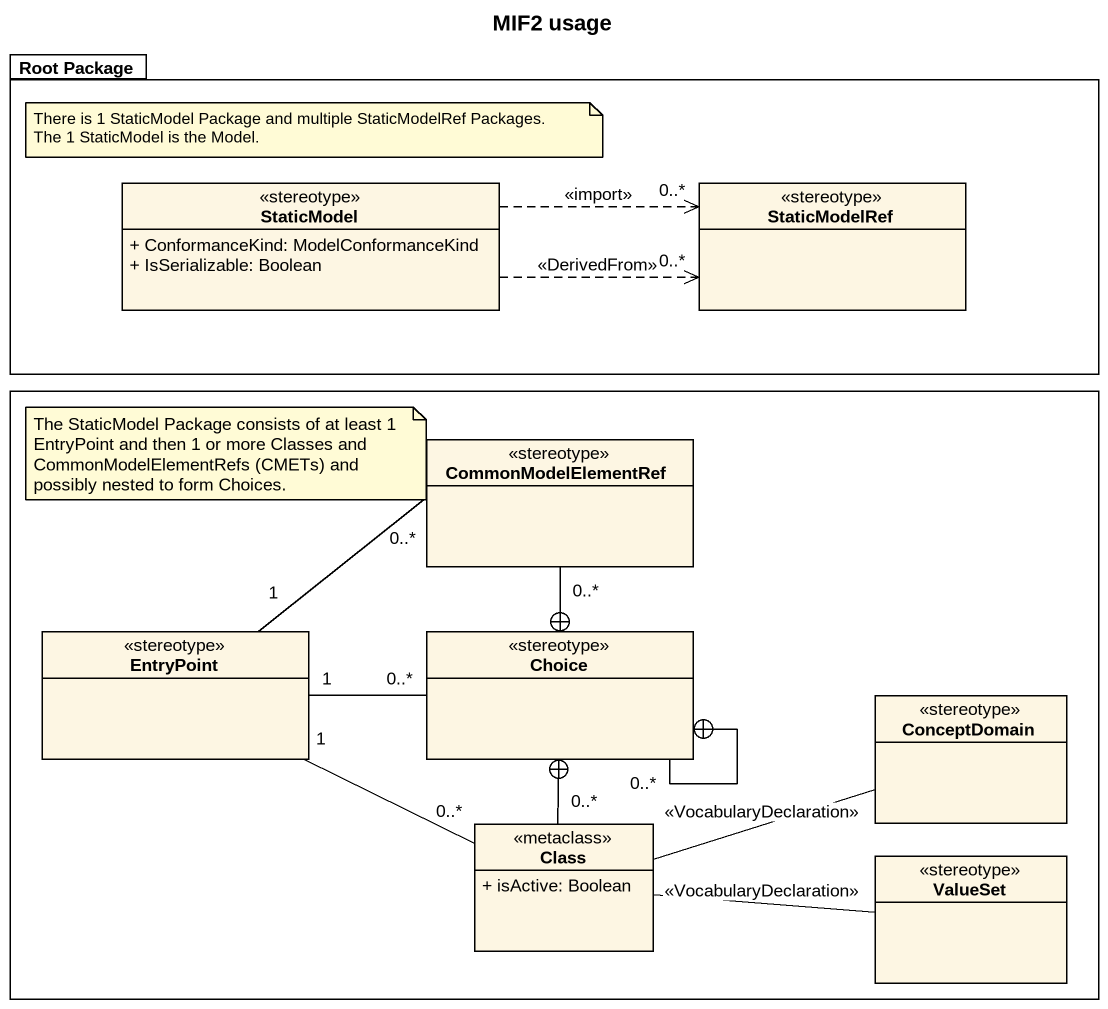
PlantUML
@startuml
title MIF2 usage
hide circle
hide empty members
skinparam classAttributeIconSize 0
package "Root Package" as Root_Package {
  class StaticModel <<stereotype>> {
    + ConformanceKind: ModelConformanceKind
    + IsSerializable: Boolean
  }
  class StaticModelRef <<stereotype>>
}
rectangle " " as rectangle1 {
  class CommonModelElementRef <<stereotype>>
  class EntryPoint <<stereotype>>
  class Choice <<stereotype>>
  class ConceptDomain <<stereotype>>
  class "Class" as Class_ <<metaclass>> {
    + isActive: Boolean
  }
  class ValueSet <<stereotype>>
}
StaticModel .right.> "0..*" StaticModelRef : <<import>>
StaticModel .right.> "0..*" StaticModelRef : <<DerivedFrom>>
CommonModelElementRef "0..*" --+ Choice
EntryPoint "1" -right- "0..*" CommonModelElementRef
EntryPoint "1" -right- "0..*" Choice
EntryPoint "1" -right- "0..*" Class_
Choice "0..*" --+ Choice
Class_ "0..*" -up-+ Choice
Class_ -right- ConceptDomain : <<VocabularyDeclaration>>
Class_ -right- ValueSet : <<VocabularyDeclaration>>
note as N1
  There is 1 StaticModel Package and multiple StaticModelRef Packages.
  The 1 StaticModel is the Model.
end note
note as N2
  The StaticModel Package consists of at least 1 EntryPoint and then 1 or more Classes and CommonModelElementRefs (CMETs) and possibly nested to form Choices.
end note
@enduml
